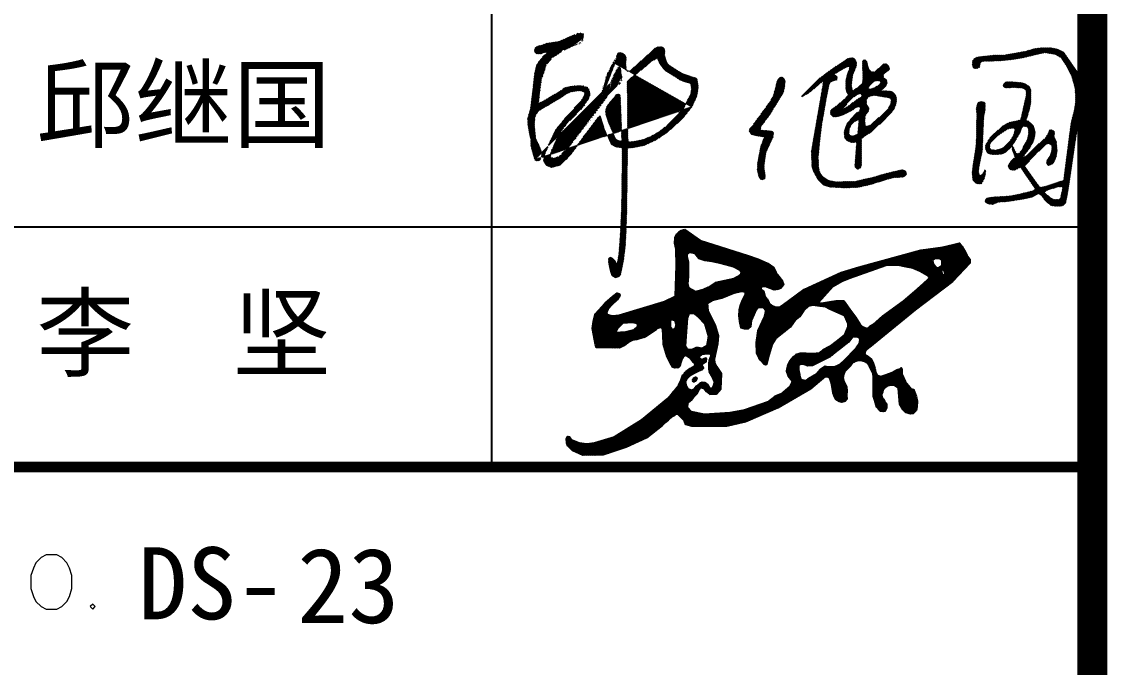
# Model space of a CAD drawing. Extents: x -9422388 to 15610651, y -1992469 to 953794.
# Drawn here: x -2686340 to -2682724, y -373670 to -371521 of the extents above; entities that cross this region are included whole.
import ezdxf

# ---------------------------------------------------------------- set-up
doc = ezdxf.new("R2010")
doc.units = 0
doc.header["$LTSCALE"] = 1000
doc.layers.add('PUB_TITLE', color=4, linetype='Continuous')
doc.styles.add('-宋体', font='', dxfattribs={"width": 0.8})
doc.styles.get('-宋体').set_extended_font_data('SimSun')

# ---------------------------------------------------------------- blocks, each defined once
blk = doc.blocks.new('lj')
h = blk.add_hatch()
h.set_pattern_fill('ANSI31', scale=2.7, style=0)
h.set_pattern_definition([(45, (-371447.127, -1352.0292), (-3.0308364, 3.0308364), [])])
h.paths.add_polyline_path([(-365755.4, -201.1), (-365770.3, -214.7), (-365772, -225.8), (-365760.9, -232.1), (-365750.7, -240.6), (-365743.9, -255.1), (-365738.3, -272), (-365735.3, -284.6), (-365731.4, -294.4), (-365718.3, -298.9), (-365700.9, -292.9), (-365680, -285.5), (-365664.5, -277.1), (-365654, -273.4), (-365650.4, -270.3), (-365647.7, -273), (-365648.3, -280.4), (-365647.7, -291.1), (-365637.5, -315.7), (-365625.9, -328.6), (-365616.8, -339.8), (-365609.3, -342.4), (-365605.5, -350.7), (-365600.8, -365.5), (-365596.7, -380.6), (-365598.7, -400.1), (-365600.3, -411.9), (-365604.8, -416.7), (-365610.8, -421.6), (-365619.8, -423.3), (-365627, -421.4), (-365633.6, -418.2), (-365639.6, -414.2), (-365644.2, -409.5), (-365654.9, -391.3), (-365656.3, -379), (-365656.7, -364), (-365657.7, -352.4), (-365659.5, -338.8), (-365664.8, -332.7), (-365671.8, -328.6), (-365680.5, -328), (-365689.8, -328.3), (-365698.2, -330.5), (-365703.8, -335.2), (-365711.6, -344), (-365713, -350.9), (-365714.8, -355.4), (-365715.4, -360.3), (-365714.4, -366.8), (-365713.4, -369.9), (-365708.9, -374.8), (-365706.3, -380.9), (-365699.2, -389.6), (-365699.4, -395.9), (-365699.6, -402.5), (-365704.4, -414.5), (-365710.7, -415.4), (-365717.6, -414.3), (-365722.8, -410.9), (-365731.2, -400.5), (-365738, -377.4), (-365742.5, -364), (-365742.4, -344.8), (-365742.9, -323.9), (-365742.1, -297.9), (-365745.2, -285.2), (-365755.5, -263.9), (-365762.6, -254.9), (-365772.6, -249.2), (-365784.3, -245.7), (-365794.3, -245.5), (-365805.6, -250.1), (-365812.3, -253.8), (-365819.2, -263), (-365838.9, -283.3), (-365842.8, -292.7), (-365844.7, -304.2), (-365841.2, -317.1), (-365832.3, -333.7), (-365831.4, -347), (-365832.1, -360.9), (-365831.2, -374), (-365837.3, -381.1), (-365848.1, -383.9), (-365856, -382.5), (-365866.4, -375.4), (-365871.5, -367.7), (-365877.2, -353.4), (-365880.7, -332), (-365883.3, -316.5), (-365885.6, -309.7), (-365888.2, -303.2), (-365896.5, -300), (-365902.8, -300.3), (-365910.4, -304.4), (-365923.1, -315.4), (-365951.8, -339.7), (-366061.4, -403.3), (-366168.6, -449.3), (-366232.3, -464.5), (-366286.9, -464.5), (-366347.6, -464), (-366367, -458.3), (-366372.2, -446.9), (-366387.4, -430.8), (-366392.6, -424.9), (-366401.2, -424.3), (-366405.3, -428.9), (-366413.7, -433.2), (-366426.8, -443.7), (-366436.5, -452.1), (-366445.8, -462.2), (-366498.1, -502.8), (-366566.6, -533.9), (-366643.2, -559.9), (-366710.5, -560.9), (-366745.4, -544.9), (-366760.5, -530.1), (-366763.5, -519.2), (-366764.9, -506.8), (-366760.7, -498.4), (-366755.1, -499.3), (-366748.3, -509.4), (-366723.1, -520.1), (-366697.2, -523.1), (-366671.2, -519.4), (-366604.8, -499.5), (-366513.7, -443.6), (-366426.6, -370.7), (-366390.5, -327.2), (-366382.9, -310.8), (-366377.6, -294.4), (-366366.3, -282.6), (-366353, -272.6), (-366337.1, -263.1), (-366336.6, -255.9), (-366343.1, -250.7), (-366354.1, -236.9), (-366364, -230.5), (-366370.4, -229.1), (-366376.9, -233.3), (-366379.9, -238.5), (-366381.6, -243), (-366384.7, -253.5), (-366387.5, -264.3), (-366391.7, -269.4), (-366404.1, -270.4), (-366410.6, -267.7), (-366415.5, -259.9), (-366430.1, -231.9), (-366441.3, -191.5), (-366442.7, -161.2), (-366443.9, -142.8), (-366446.7, -137.7), (-366450.8, -136.1), (-366455.2, -136), (-366459.2, -137.5), (-366462.6, -139.5), (-366466, -142.2), (-366502.6, -167.3), (-366531.2, -175.9), (-366545.6, -177.6), (-366558.9, -184.1), (-366566.2, -189.7), (-366573.3, -195.3), (-366588.3, -203.2), (-366645.4, -202.4), (-366665.4, -202.7), (-366668.4, -192.1), (-366678, -138.9), (-366675, -115.7), (-366668.4, -90.6), (-366635.9, -54.6), (-366610.9, -32.8), (-366596.1, -21), (-366589.9, -23.1), (-366587.7, -28.9), (-366590.3, -34.7), (-366595.6, -43.1), (-366614.4, -60.4), (-366626.9, -74.4), (-366630.9, -82.6), (-366631.5, -88), (-366629.1, -92.7), (-366613.1, -96.9), (-366589.4, -95), (-366438, -48.9), (-366401.9, -31.8), (-366398.7, 70.7), (-366399.9, 125.4), (-366403.7, 144.7), (-366402.7, 162.7), (-366397.1, 175.3), (-366390.5, 181.4), (-366381.4, 187), (-366371.9, 191), (-366319.2, 153.5), (-366253.1, 133.3), (-366158.6, 103.5), (-366126.4, 92.4), (-366094.9, 77.6), (-366075.2, 64.3), (-366067.2, 47.7), (-366056.6, 34.4), (-366047.5, 22.3), (-366041.8, 6.3), (-366051.3, -4.7), (-366059.6, -8.4), (-366072.9, -10.3), (-366101.8, 1), (-366110.9, 1), (-366117, -0.8), (-366118.6, -7.8), (-366108.5, -13.9), (-366104.1, -31.4), (-366096.6, -41.2), (-366091.2, -53.8), (-366081.6, -61.9), (-366071.4, -66.4), (-366054, -67.6), (-366045.3, -62.5), (-365973.5, -9.4), (-365850.6, 47.6), (-365790.8, 64.8), (-365584.4, 122), (-365511.2, 131.6), (-365474, 140.8), (-365456.1, 145.6), (-365448.2, 135), (-365441, 122.2), (-365431.2, 105.5), (-365421.3, 92.3), (-365421.3, 78.3), (-365479.9, 17.5), (-365603.4, -76.3), (-365719, -171.3)])
h.paths.add_polyline_path([(-366184.1, 42.2), (-366195.2, 32.7), (-366207.6, 26.9), (-366269.8, 12.9), (-366293, -2.5), (-366309.6, -10.3), (-366335.3, -16.5), (-366357.8, -4.7), (-366361.1, 9.6), (-366359.1, 34), (-366358.1, 50.3), (-366358.9, 81.7), (-366362.6, 98.8), (-366363.1, 109), (-366354.7, 115), (-366338, 112.3), (-366324.1, 95.6), (-366304.6, 88.2), (-366280.5, 84.9), (-366249.9, 78), (-366208.2, 67.3), (-366188, 56.2), (-366182.8, 49.6)], flags=16)
h.paths.add_polyline_path([(-366169.5, -16.8), (-366170.3, -27.1), (-366178.6, -43.1), (-366185.6, -60.4), (-366190.1, -76.8), (-366190.5, -97), (-366188.5, -114.2), (-366184.7, -135.2), (-366172.4, -139.3), (-366158.8, -139.3), (-366151, -131.9), (-366148.9, -112.2), (-366140.3, -92.9), (-366132.9, -76.4), (-366128, -69.4), (-366108.6, -67.8), (-366101.6, -79.3), (-366105.7, -98.6), (-366127.7, -146.9), (-366133.7, -186.2), (-366132, -219.8), (-366124.5, -236.5), (-366118.4, -244), (-366108.3, -255.3), (-366102.2, -258.8), (-366097.3, -257.3), (-366096.1, -252.1), (-366090.3, -226.4), (-366078.5, -189.7), (-366067.9, -172.2), (-366018.8, -133.3), (-366003.1, -111.5), (-365987.8, -98.6), (-365974.9, -79.2), (-365957.7, -63.5), (-365944.3, -60.2), (-365920.8, -63.5), (-365902.3, -65.8), (-365887.5, -73.6), (-365840.2, -94.5), (-365834.7, -106.5), (-365827.7, -122.2), (-365827.7, -133.8), (-365839.3, -159.6), (-365866.6, -181.9), (-365889.7, -199.5), (-365911, -210.6), (-365923.9, -221.2), (-365943.3, -223), (-365966.5, -222.6), (-365986.4, -221.7), (-366000.7, -227.2), (-366008.6, -233.2), (-366021.5, -247.5), (-366027.5, -260), (-366032.1, -280.9), (-366027.1, -296.2), (-366017.8, -307.3), (-366013.2, -317), (-366021, -332.2), (-366051.6, -357.7), (-366071, -365.6), (-366095.5, -384.1), (-366171.9, -411.4), (-366221.4, -419.7), (-366305.6, -425.7), (-366348.1, -416.9), (-366361.6, -402.6), (-366361.1, -387.8), (-366350, -377.2), (-366341.7, -367.9), (-366329.2, -355.9), (-366322.7, -341.1), (-366318.1, -335.6), (-366307.4, -337.4), (-366299.1, -348.5), (-366287.1, -357.8), (-366265.8, -356.4), (-366251, -340.2), (-366249.2, -289.7), (-366264.5, -267.1), (-366270.9, -254.6), (-366272.3, -239.8), (-366260.8, -189.3), (-366258.9, -163), (-366268.6, -130.6), (-366281.1, -104.8), (-366292.7, -79.9), (-366295, -55), (-366278.6, -44.3), (-366248.1, -37.3), (-366229.2, -28.7), (-366206.6, -19.7), (-366181.5, -15.1)], flags=16)
h.paths.add_polyline_path([(-366303.8, -123.5), (-366291.7, -165.2), (-366297.2, -196.4), (-366312.7, -205.9), (-366325.2, -202.9), (-366332.8, -203.1), (-366340.2, -207.2), (-366345.2, -209.1), (-366357.5, -209.6), (-366364.6, -205.9), (-366368.8, -198.7), (-366367.4, -180.3), (-366361.9, -104.8), (-366356.7, -89), (-366341.9, -88.1), (-366327.8, -98.9)], flags=16)
h.paths.add_polyline_path([(-365929.1, -55.3), (-365924.6, -51.2), (-365877.1, 2.1), (-365847.9, 18.1), (-365823.7, 29.1), (-365701.7, 71.6), (-365661.9, 73), (-365634.5, 67), (-365611.7, 63.4), (-365587.9, 53.3), (-365565.1, 40.1), (-365556, 29.2), (-365565.1, 20.9), (-365597.1, -7.8), (-365643.2, -47.5), (-365712.2, -98.2), (-365744.6, -126.9), (-365755.5, -133.7), (-365764.7, -139.7), (-365778.4, -134.2), (-365786.6, -125.5), (-365801.2, -102.3), (-365819, -79), (-365837.3, -53.9), (-365841.4, -48), (-365868.3, -47.5), (-365888.9, -51.6), (-365909, -54.3)], flags=16)
h.paths.add_polyline_path([(-366402.7, -112.8), (-366398.3, -126.3), (-366401.4, -137.7), (-366411.3, -144.2), (-366419.1, -132.5), (-366420.1, -112.3), (-366414.9, -109.9)], flags=16)
h.paths.add_polyline_path([(-366286.3, -223.1), (-366282.8, -227.8), (-366289.5, -245.4), (-366290.4, -255.4), (-366291.2, -272.3), (-366289.5, -281.9), (-366281.8, -295.2), (-366272.5, -317.7), (-366274.8, -328.6), (-366278.5, -336.5), (-366282.4, -341.4), (-366289.9, -334.9), (-366295.7, -325.3), (-366303.9, -319.5), (-366312.9, -319.3), (-366320.5, -322.4), (-366327.4, -327.7), (-366332.3, -331.4), (-366337.1, -337.4), (-366341.3, -342.1), (-366348.3, -345.1), (-366361.1, -340.5), (-366366.3, -327.3), (-366369, -316.3), (-366364.5, -306.7), (-366359, -300.5), (-366348.7, -291.7), (-366336.6, -285.6), (-366325.4, -280.5), (-366319.6, -277.4), (-366311.9, -273.9), (-366308.2, -270.8), (-366312.1, -265.9), (-366314.3, -262.5), (-366309.2, -254.5), (-366300, -249.4), (-366298.7, -240.1), (-366299.6, -237.6), (-366306.1, -239.9), (-366313.5, -243.2), (-366321.7, -239.9), (-366322.5, -231.9), (-366313.5, -224.9), (-366297.3, -222.3)], flags=16)
h.paths.add_polyline_path([(-365984, -256.2), (-365973.3, -258), (-365961.5, -262.6), (-365945.8, -261), (-365885.3, -231.2), (-365824.7, -183.6), (-365812.8, -167.2), (-365800.3, -165.4), (-365790.8, -168.4), (-365787.5, -175.6), (-365790.3, -190.1), (-365800, -204.2), (-365841.9, -248.1), (-365857.5, -261.3), (-365872.3, -267.7), (-365893.2, -267.2), (-365903.4, -265.7), (-365919.5, -275.6), (-365932.6, -291.5), (-365946.1, -298.7), (-365961.2, -307.6), (-365969.1, -313), (-365982.9, -309.6), (-365986.2, -300.2), (-365988.3, -293), (-365991.2, -278), (-365991.2, -262.3)], flags=16)
h.paths.add_polyline_path([(-366334.9, -301.5), (-366330.3, -303.9), (-366333.9, -312.1), (-366340.8, -316.5), (-366345.6, -313.3), (-366339.7, -303)], flags=16)
h.paths.add_polyline_path([(-366529.4, -121.1), (-366528.2, -132.5), (-366542.3, -144.8), (-366568.1, -151.5), (-366601.7, -153.9), (-366595, -139.2), (-366575.7, -120.2), (-366546.7, -117.6)], flags=16)
h.paths.add_polyline_path([(-365547, 89), (-365538.1, 93.8), (-365521.8, 94.3), (-365513.4, 89), (-365513.7, 70.4), (-365524.9, 62.8), (-365532.3, 63.8), (-365544, 76.2)], flags=16)
h.paths.add_polyline_path([(-365517.7, 50.3), (-365513.9, 58.9), (-365509.1, 61.7), (-365502.5, 41.6), (-365512.6, 38.8)], flags=16)
at = {"color": 7}
for points in [[(-366371.9, 191), (-366319.2, 153.5), (-366253.1, 133.3), (-366158.6, 103.5), (-366126.4, 92.4), (-366094.9, 77.6), (-366075.2, 64.3), (-366067.2, 47.7), (-366056.6, 34.4), (-366047.5, 22.3), (-366041.8, 6.3), (-366051.3, -4.7), (-366059.6, -8.4), (-366072.9, -10.3), (-366101.8, 1), (-366110.9, 1), (-366117, -0.8), (-366118.6, -7.8), (-366108.5, -13.9), (-366104.1, -31.4), (-366096.6, -41.2), (-366091.2, -53.8), (-366081.6, -61.9), (-366071.4, -66.4), (-366054, -67.6), (-366045.3, -62.5), (-365973.5, -9.4), (-365850.6, 47.6), (-365790.8, 64.8), (-365584.4, 122), (-365511.2, 131.6), (-365474, 140.8), (-365456.1, 145.6), (-365448.2, 135), (-365441, 122.2), (-365431.2, 105.5), (-365421.3, 92.3), (-365421.3, 78.3), (-365479.9, 17.5), (-365603.4, -76.3), (-365719, -171.3), (-365755.4, -201.1), (-365770.3, -214.7), (-365772, -225.8), (-365760.9, -232.1), (-365750.7, -240.6), (-365743.9, -255.1), (-365738.3, -272), (-365735.3, -284.6), (-365731.4, -294.4), (-365718.3, -298.9), (-365700.9, -292.9), (-365680, -285.5), (-365664.5, -277.1), (-365654, -273.4), (-365650.4, -270.3), (-365647.7, -273), (-365648.3, -280.4), (-365647.7, -291.1), (-365637.5, -315.7), (-365625.9, -328.6), (-365616.8, -339.8), (-365609.3, -342.4), (-365605.5, -350.7), (-365600.8, -365.5), (-365596.7, -380.6), (-365598.7, -400.1), (-365600.3, -411.9), (-365604.8, -416.7), (-365610.8, -421.6), (-365619.8, -423.3), (-365627, -421.4), (-365633.6, -418.2), (-365639.6, -414.2), (-365644.2, -409.5), (-365654.9, -391.3), (-365656.3, -379), (-365656.7, -364), (-365657.7, -352.4), (-365659.5, -338.8), (-365664.8, -332.7), (-365671.8, -328.6), (-365680.5, -328), (-365689.8, -328.3), (-365698.2, -330.5), (-365703.8, -335.2), (-365711.6, -344), (-365713, -350.9), (-365714.8, -355.4), (-365715.4, -360.3), (-365714.4, -366.8), (-365713.4, -369.9), (-365708.9, -374.8), (-365706.3, -380.9), (-365699.2, -389.6), (-365699.4, -395.9), (-365699.6, -402.5), (-365704.4, -414.5), (-365710.7, -415.4), (-365717.6, -414.3), (-365722.8, -410.9), (-365731.2, -400.5), (-365738, -377.4), (-365742.5, -364), (-365742.4, -344.8), (-365742.9, -323.9), (-365742.1, -297.9), (-365745.2, -285.2), (-365755.5, -263.9), (-365762.6, -254.9), (-365772.6, -249.2), (-365784.3, -245.7), (-365794.3, -245.5), (-365805.6, -250.1), (-365812.3, -253.8), (-365819.2, -263), (-365838.9, -283.3), (-365842.8, -292.7), (-365844.7, -304.2), (-365841.2, -317.1), (-365832.3, -333.7), (-365831.4, -347), (-365832.1, -360.9), (-365831.2, -374), (-365837.3, -381.1), (-365848.1, -383.9), (-365856, -382.5), (-365866.4, -375.4), (-365871.5, -367.7), (-365877.2, -353.4), (-365880.7, -332), (-365883.3, -316.5), (-365885.6, -309.7), (-365888.2, -303.2), (-365896.5, -300), (-365902.8, -300.3), (-365910.4, -304.4), (-365923.1, -315.4), (-365951.8, -339.7), (-366061.4, -403.3), (-366168.6, -449.3), (-366232.3, -464.5), (-366286.9, -464.5), (-366347.6, -464), (-366367, -458.3), (-366372.2, -446.9), (-366387.4, -430.8), (-366392.6, -424.9), (-366401.2, -424.3), (-366405.3, -428.9), (-366413.7, -433.2), (-366426.8, -443.7), (-366436.5, -452.1), (-366445.8, -462.2), (-366498.1, -502.8), (-366566.6, -533.9), (-366643.2, -559.9), (-366710.5, -560.9), (-366745.4, -544.9), (-366760.5, -530.1), (-366763.5, -519.2), (-366764.9, -506.8), (-366760.7, -498.4), (-366755.1, -499.3), (-366748.3, -509.4), (-366723.1, -520.1), (-366697.2, -523.1), (-366671.2, -519.4), (-366604.8, -499.5), (-366513.7, -443.6), (-366426.6, -370.7), (-366390.5, -327.2), (-366382.9, -310.8), (-366377.6, -294.4), (-366366.3, -282.6), (-366353, -272.6), (-366337.1, -263.1), (-366336.6, -255.9), (-366343.1, -250.7), (-366354.1, -236.9), (-366364, -230.5), (-366370.4, -229.1), (-366376.9, -233.3), (-366379.9, -238.5), (-366381.6, -243), (-366384.7, -253.5), (-366387.5, -264.3), (-366391.7, -269.4), (-366404.1, -270.4), (-366410.6, -267.7), (-366415.5, -259.9), (-366430.1, -231.9), (-366441.3, -191.5), (-366442.7, -161.2), (-366443.9, -142.8), (-366446.7, -137.7), (-366450.8, -136.1), (-366455.2, -136), (-366459.2, -137.5), (-366462.6, -139.5), (-366466, -142.2), (-366502.6, -167.3), (-366531.2, -175.9), (-366545.6, -177.6), (-366558.9, -184.1), (-366566.2, -189.7), (-366573.3, -195.3), (-366588.3, -203.2), (-366645.4, -202.4), (-366665.4, -202.7), (-366668.4, -192.1), (-366678, -138.9), (-366675, -115.7), (-366668.4, -90.6), (-366635.9, -54.6), (-366610.9, -32.8), (-366596.1, -21), (-366589.9, -23.1), (-366587.7, -28.9), (-366590.3, -34.7), (-366595.6, -43.1), (-366614.4, -60.4), (-366626.9, -74.4), (-366630.9, -82.6), (-366631.5, -88), (-366629.1, -92.7), (-366613.1, -96.9), (-366589.4, -95), (-366438, -48.9), (-366401.9, -31.8), (-366398.7, 70.7), (-366399.9, 125.4), (-366403.7, 144.7), (-366402.7, 162.7), (-366397.1, 175.3), (-366390.5, 181.4), (-366381.4, 187), (-366371.9, 191)], [(-366358.1, 50.3), (-366358.9, 81.7), (-366362.6, 98.8), (-366363.1, 109), (-366354.7, 115), (-366338, 112.3), (-366324.1, 95.6), (-366304.6, 88.2), (-366280.5, 84.9), (-366249.9, 78), (-366208.2, 67.3), (-366188, 56.2), (-366182.8, 49.6), (-366184.1, 42.2), (-366195.2, 32.7), (-366207.6, 26.9), (-366269.8, 12.9), (-366293, -2.5), (-366309.6, -10.3), (-366335.3, -16.5), (-366357.8, -4.7), (-366361.1, 9.6), (-366359.1, 34), (-366358.1, 50.3)], [(-365924.6, -51.2), (-365877.1, 2.1), (-365847.9, 18.1), (-365823.7, 29.1), (-365701.7, 71.6), (-365661.9, 73), (-365634.5, 67), (-365611.7, 63.4), (-365587.9, 53.3), (-365565.1, 40.1), (-365556, 29.2), (-365565.1, 20.9), (-365597.1, -7.8), (-365643.2, -47.5), (-365712.2, -98.2), (-365744.6, -126.9), (-365755.5, -133.7), (-365764.7, -139.7), (-365778.4, -134.2), (-365786.6, -125.5), (-365801.2, -102.3), (-365819, -79), (-365837.3, -53.9), (-365841.4, -48), (-365868.3, -47.5), (-365888.9, -51.6), (-365909, -54.3), (-365929.1, -55.3), (-365924.6, -51.2)], [(-365547, 89), (-365544, 76.2), (-365532.3, 63.8), (-365524.9, 62.8), (-365513.7, 70.4), (-365513.4, 89), (-365521.8, 94.3), (-365538.1, 93.8), (-365547, 89)], [(-365513.9, 58.9), (-365517.7, 50.3), (-365512.6, 38.8), (-365502.5, 41.6), (-365509.1, 61.7), (-365513.9, 58.9)], [(-366361.9, -104.8), (-366356.7, -89), (-366341.9, -88.1), (-366327.8, -98.9), (-366303.8, -123.5), (-366291.7, -165.2), (-366297.2, -196.4), (-366312.7, -205.9), (-366325.2, -202.9), (-366332.8, -203.1), (-366340.2, -207.2), (-366345.2, -209.1), (-366357.5, -209.6), (-366364.6, -205.9), (-366368.8, -198.7), (-366367.4, -180.3), (-366361.9, -104.8)], [(-366595, -139.2), (-366575.7, -120.2), (-366546.7, -117.6), (-366529.4, -121.1), (-366528.2, -132.5), (-366542.3, -144.8), (-366568.1, -151.5), (-366601.7, -153.9), (-366595, -139.2)], [(-366420.1, -112.3), (-366419.1, -132.5), (-366411.3, -144.2), (-366401.4, -137.7), (-366398.3, -126.3), (-366402.7, -112.8), (-366414.9, -109.9), (-366420.1, -112.3)], [(-365991.2, -278), (-365991.2, -262.3), (-365984, -256.2), (-365973.3, -258), (-365961.5, -262.6), (-365945.8, -261), (-365885.3, -231.2), (-365824.7, -183.6), (-365812.8, -167.2), (-365800.3, -165.4), (-365790.8, -168.4), (-365787.5, -175.6), (-365790.3, -190.1), (-365800, -204.2), (-365841.9, -248.1), (-365857.5, -261.3), (-365872.3, -267.7), (-365893.2, -267.2), (-365903.4, -265.7), (-365919.5, -275.6), (-365932.6, -291.5), (-365946.1, -298.7), (-365961.2, -307.6), (-365969.1, -313), (-365982.9, -309.6), (-365986.2, -300.2), (-365988.3, -293), (-365991.2, -278)], [(-366306.1, -239.9), (-366313.5, -243.2), (-366321.7, -239.9), (-366322.5, -231.9), (-366313.5, -224.9), (-366297.3, -222.3), (-366286.3, -223.1), (-366282.8, -227.8), (-366289.5, -245.4), (-366290.4, -255.4), (-366291.2, -272.3), (-366289.5, -281.9), (-366281.8, -295.2), (-366272.5, -317.7), (-366274.8, -328.6), (-366278.5, -336.5), (-366282.4, -341.4), (-366289.9, -334.9), (-366295.7, -325.3), (-366303.9, -319.5), (-366312.9, -319.3), (-366320.5, -322.4), (-366327.4, -327.7), (-366332.3, -331.4), (-366337.1, -337.4), (-366340.5, -341.2), (-366344, -343.3), (-366348.3, -345.1), (-366359.8, -341), (-366362.2, -337.8), (-366366.3, -327.3), (-366369, -316.3), (-366364.5, -306.7), (-366359, -300.5), (-366348.7, -291.7), (-366336.6, -285.6), (-366325.4, -280.5), (-366319.6, -277.4), (-366311.9, -273.9), (-366308.2, -270.8), (-366312.1, -265.9), (-366314.3, -262.5), (-366309.2, -254.5), (-366300, -249.4), (-366298.7, -240.1), (-366299.6, -237.6), (-366306.1, -239.9)], [(-366345, -312.3), (-366339.7, -303), (-366334.9, -301.5), (-366330.3, -303.9), (-366333.9, -312.1), (-366340.8, -316.5), (-366345.2, -313.6)]]:
    blk.add_lwpolyline(points, dxfattribs=at)
blk.add_lwpolyline([(-366292.7, -79.9), (-366295, -55), (-366278.6, -44.3), (-366248.1, -37.3), (-366229.2, -28.7), (-366206.6, -19.7), (-366181.5, -15.1), (-366169.5, -16.8), (-366170.3, -27.1), (-366178.6, -43.1), (-366185.6, -60.4), (-366190.1, -76.8), (-366190.5, -97), (-366188.5, -114.2), (-366184.7, -135.2), (-366172.4, -139.3), (-366158.8, -139.3), (-366151, -131.9), (-366148.9, -112.2), (-366140.3, -92.9), (-366132.9, -76.4), (-366128, -69.4), (-366108.6, -67.8), (-366101.6, -79.3), (-366105.7, -98.6), (-366127.7, -146.9), (-366133.7, -186.2), (-366132, -219.8), (-366124.5, -236.5), (-366118.4, -244), (-366108.3, -255.3), (-366102.2, -258.8), (-366097.3, -257.3), (-366096.1, -252.1), (-366090.3, -226.4), (-366078.5, -189.7), (-366067.9, -172.2), (-366018.8, -133.3), (-366003.1, -111.5), (-365987.8, -98.6), (-365974.9, -79.2), (-365957.7, -63.5), (-365944.3, -60.2), (-365920.8, -63.5), (-365902.3, -65.8), (-365887.5, -73.6), (-365840.2, -94.5), (-365834.7, -106.5), (-365827.7, -122.2), (-365827.7, -133.8), (-365839.3, -159.6), (-365866.6, -181.9), (-365889.7, -199.5), (-365911, -210.6), (-365923.9, -221.2), (-365943.3, -223), (-365966.5, -222.6), (-365986.4, -221.7), (-366000.7, -227.2), (-366008.6, -233.2), (-366021.5, -247.5), (-366027.5, -260), (-366032.1, -280.9), (-366027.1, -296.2), (-366017.8, -307.3), (-366013.2, -317), (-366021, -332.2), (-366051.6, -357.7), (-366071, -365.6), (-366095.5, -384.1), (-366171.9, -411.4), (-366221.4, -419.7), (-366305.6, -425.7), (-366348.1, -416.9), (-366361.6, -402.6), (-366361.1, -387.8), (-366350, -377.2), (-366341.7, -367.9), (-366329.2, -355.9), (-366322.7, -341.1), (-366318.1, -335.6), (-366307.4, -337.4), (-366299.1, -348.5), (-366287.1, -357.8), (-366265.8, -356.4), (-366251, -340.2), (-366249.2, -289.7), (-366264.5, -267.1), (-366270.9, -254.6), (-366272.3, -239.8), (-366260.8, -189.3), (-366258.9, -163), (-366268.6, -130.6), (-366281.1, -104.8), (-366292.7, -79.9)], close=True, dxfattribs=at)
blk = doc.blocks.new('TQ')
h = blk.add_hatch()
h.set_pattern_fill('ANSI31', color=256, scale=8.569305, style=0)
h.set_pattern_definition([(45, (1745236.9462, -794025.4454), (-0.75742669, 0.75742669), [])])
h.paths.add_polyline_path([(1750755.5, -793512.3), (1750749, -793511.9), (1750741.4, -793513), (1750734.5, -793517), (1750725.8, -793522.4), (1750714.5, -793530.8), (1750706.9, -793538), (1750701.5, -793543.8), (1750697.9, -793548.9), (1750697.5, -793556.5), (1750702.2, -793562.3), (1750712.4, -793563.7), (1750726.9, -793559.7), (1750735.9, -793552.5), (1750746.4, -793540.9), (1750753, -793530.4), (1750757, -793517.7)], flags=16)
h.paths.add_polyline_path([(1750824.7, -793661.2), (1750827.6, -793657.9), (1750834.7, -793654.5), (1750857.3, -793647.5), (1750862.9, -793647.7), (1750866.3, -793648.1), (1750867.1, -793650.6), (1750867.1, -793653.3), (1750866.7, -793656.8), (1750865.6, -793660.6), (1750863.5, -793671.2), (1750861.9, -793676), (1750858.1, -793677.9), (1750852.7, -793677.9), (1750846.8, -793677.7), (1750840.6, -793674.6), (1750833.7, -793668.5)], flags=16)
h.paths.add_polyline_path([(1750390.4, -793493.5), (1750381.5, -793498.2), (1750375.6, -793505.5), (1750371.6, -793515.1), (1750371.1, -793524.1), (1750374.4, -793529.3), (1750378.2, -793530.2), (1750383.6, -793530.2), (1750389, -793527.6), (1750392.3, -793526.5), (1750394.9, -793496.8), (1750393.8, -793493.5)], flags=16)
h.paths.add_polyline_path([(1750420.8, -793437.5), (1750416, -793440.2), (1750411.5, -793446.6), (1750412, -793455.9), (1750416, -793462), (1750417.9, -793466.8), (1750416, -793472.9), (1750411.8, -793478.8), (1750409.1, -793483.6), (1750408.3, -793490.3), (1750408.3, -793497.2), (1750408.6, -793505.4), (1750412.6, -793508.4), (1750420.8, -793505.7), (1750445.4, -793484.7), (1750463.2, -793467.1), (1750468, -793457), (1750470.2, -793450), (1750469.1, -793445), (1750467.2, -793442.6), (1750460.6, -793440.7), (1750452, -793439.4), (1750440.6, -793437.5), (1750430.4, -793435.4)], flags=16)
h.paths.add_polyline_path([(1750415.3, -793418.6), (1750420.6, -793410.5), (1750426.8, -793405.1), (1750433.4, -793401.9), (1750439, -793401.7), (1750445.1, -793403.8), (1750445.3, -793408.1), (1750441.7, -793412.4), (1750435.3, -793416.4), (1750431.5, -793418.4), (1750426.8, -793420.3), (1750421.7, -793421.8), (1750418.5, -793420.9)], flags=16)
h.paths.add_polyline_path([(1750360.1, -793462.8), (1750373.3, -793447.6), (1750381.8, -793439.7), (1750390.6, -793434.2), (1750395.7, -793432.3), (1750400.3, -793432.7), (1750401.6, -793436.8), (1750400.6, -793440.4), (1750395.2, -793443.1), (1750378, -793455.3), (1750373.1, -793459.7), (1750366.1, -793464.4), (1750360.7, -793466.6), (1750356.1, -793466.6)], flags=16)
h.paths.add_polyline_path([(1750758.6, -793568.9), (1750752.6, -793556.3), (1750749.9, -793551.4), (1750750.5, -793562.3), (1750752.5, -793568.2), (1750757, -793580.5), (1750751, -793584.9), (1750744.2, -793593.4), (1750740.9, -793601.5), (1750744.7, -793608.2), (1750751.8, -793609.5), (1750755.7, -793609.5), (1750760.6, -793606.9), (1750763.7, -793604.1), (1750768.9, -793603), (1750771.2, -793605.4), (1750777, -793614.5), (1750804.3, -793654.3), (1750798.8, -793658), (1750763.2, -793666.7), (1750742.9, -793670.4), (1750719.4, -793671.6), (1750704.3, -793672.6), (1750692.2, -793674.8), (1750687.9, -793679.5), (1750687.9, -793684.7), (1750695.9, -793687.9), (1750705, -793688.7), (1750717.5, -793683.3), (1750736.1, -793682.2), (1750772.8, -793676.7), (1750794.9, -793672.2), (1750809.9, -793664.2), (1750814, -793665.7), (1750818, -793668.7), (1750827, -793681.2), (1750839.1, -793691.3), (1750851.1, -793692.8), (1750863.7, -793692.3), (1750869.2, -793690.3), (1750873.8, -793684.7), (1750878.2, -793663), (1750882.7, -793635), (1750895.3, -793547.4), (1750911.7, -793449.1), (1750913, -793427), (1750909.9, -793405), (1750903.6, -793384.3), (1750881.8, -793353), (1750870.3, -793336.1), (1750855.4, -793329.1), (1750840.1, -793326), (1750820, -793326), (1750802.8, -793328.2), (1750781.2, -793334.5), (1750733.5, -793342.9), (1750707.5, -793343.5), (1750678.9, -793346.6), (1750669.5, -793347.8), (1750662.3, -793351.8), (1750658.7, -793357), (1750658, -793365.5), (1750659.8, -793372), (1750662.3, -793373.8), (1750668.4, -793373.4), (1750673.7, -793369.8), (1750674.9, -793365.2), (1750675.8, -793360.3), (1750677.7, -793357.8), (1750685.1, -793356.3), (1750698.3, -793356.3), (1750722.3, -793355.4), (1750750, -793352.6), (1750775.2, -793348.3), (1750806.9, -793340.6), (1750824.8, -793336.6), (1750849.4, -793340.6), (1750863.3, -793348.9), (1750876.2, -793368.3), (1750888.5, -793392.3), (1750894.6, -793413.2), (1750895.6, -793417.2), (1750896.6, -793422.6), (1750897, -793431.2), (1750897.4, -793439.6), (1750897.2, -793449.4), (1750897, -793456.7), (1750895.7, -793463.7), (1750894.9, -793469.6), (1750887.1, -793500.9), (1750881.8, -793541), (1750869.9, -793633.9), (1750855.6, -793638.1), (1750827.1, -793647.8), (1750818.6, -793649.3), (1750814.8, -793649.3), (1750805.5, -793637), (1750779.3, -793600), (1750793.6, -793583.9), (1750807, -793569.2), (1750820.5, -793556.5), (1750827.9, -793549.2), (1750833.2, -793547.3), (1750837.5, -793549.2), (1750842.1, -793553.5), (1750842.9, -793561.5), (1750840.6, -793570), (1750837.5, -793578.1), (1750830.9, -793588.1), (1750830.3, -793594.4), (1750832.7, -793598.6), (1750836.6, -793597.7), (1750844.1, -793594.4), (1750848.6, -793586.6), (1750852.2, -793576.4), (1750854, -793563.3), (1750852.2, -793542.3), (1750846.8, -793530.9), (1750847.6, -793526.3), (1750847.6, -793519.2), (1750842.5, -793516), (1750837.3, -793516.9), (1750834.5, -793524.4), (1750827, -793536.1), (1750801.6, -793558.2), (1750785.7, -793575.1), (1750768.8, -793584.4), (1750776.3, -793576.9), (1750782.9, -793567.1), (1750791.3, -793556.3), (1750797.9, -793544.1), (1750801.5, -793533.8), (1750803.4, -793520.4), (1750798.9, -793505.2), (1750789.2, -793495.9), (1750781.8, -793494.7), (1750782.8, -793491), (1750789.7, -793469.3), (1750793.4, -793450.2), (1750793.4, -793423.1), (1750790.1, -793415.4), (1750781.2, -793409.6), (1750772.3, -793407.1), (1750750.5, -793405.2), (1750740.5, -793404.8), (1750733.9, -793406.3), (1750731.3, -793408.9), (1750729.5, -793413.2), (1750730.4, -793417), (1750736.2, -793418.4), (1750746.9, -793417.8), (1750759, -793417.8), (1750773.5, -793418.7), (1750781.6, -793423.3), (1750783.6, -793430.6), (1750782.5, -793439), (1750770.9, -793490.4), (1750770.9, -793492.8), (1750765.4, -793494.8), (1750757.3, -793496.5), (1750744, -793499.1), (1750729.8, -793506.9), (1750721.7, -793514.4), (1750706.9, -793526.7), (1750699.4, -793533.9), (1750694.2, -793542.8), (1750689, -793552.3), (1750688.5, -793560.6), (1750692.8, -793570.4), (1750701.1, -793572.4), (1750713.2, -793573.2), (1750724.7, -793571.8), (1750736.2, -793567.5), (1750744.3, -793559.4), (1750755.5, -793543.4), (1750768.7, -793520.9), (1750771.9, -793511.4), (1750775.9, -793507.4), (1750780.2, -793507.7), (1750785.4, -793509.4), (1750788.6, -793515.8), (1750788.6, -793527), (1750785.1, -793540.5), (1750777.9, -793552.3), (1750774.5, -793560.6), (1750771, -793565.5), (1750767.4, -793570), (1750763.6, -793571.6), (1750760.6, -793571.4)])
h.paths.add_polyline_path([(1750665.1, -793639.6), (1750669.3, -793640.6), (1750677.2, -793640.6), (1750680.9, -793635.9), (1750685.1, -793628.5), (1750687.8, -793617), (1750688.3, -793608), (1750682.2, -793618.8), (1750677.4, -793621.7), (1750674.1, -793621), (1750671.5, -793611.8), (1750673.3, -793598.1), (1750680.4, -793565.2), (1750683.8, -793485.6), (1750686.7, -793470.6), (1750687.5, -793459.9), (1750686.7, -793452.8), (1750679.3, -793450.5), (1750671.7, -793453), (1750669.2, -793458.8), (1750667.2, -793468.4), (1750668.4, -793480.1), (1750667.2, -793549), (1750664.6, -793568.5), (1750660.4, -793593.8), (1750657.7, -793615.9), (1750659.3, -793633.3)])
h.paths.add_polyline_path([(1750386.3, -793636.2), (1750408.2, -793630.9), (1750425.8, -793627.4), (1750448.7, -793620.2), (1750470.7, -793614.6), (1750489.2, -793610.5), (1750495.2, -793609.4), (1750498.2, -793609.5), (1750502, -793610.7), (1750503.8, -793612.9), (1750504.3, -793615.8), (1750504.2, -793619.1), (1750503, -793621.5), (1750500.9, -793623.3), (1750497, -793625), (1750491.3, -793625.6), (1750474.9, -793626.5), (1750453.7, -793632), (1750425.7, -793641.4), (1750392.9, -793648.9), (1750361.8, -793650.3), (1750326.8, -793648.4), (1750310.8, -793643.7), (1750301.2, -793634.2), (1750295.2, -793624), (1750290, -793613.9), (1750286.2, -793603.8), (1750285.7, -793593.8), (1750284.6, -793567.1), (1750311.3, -793413.6), (1750312.3, -793404.2), (1750312.5, -793401.6), (1750276.7, -793430.9), (1750259.5, -793440.4), (1750300.6, -793399), (1750344.2, -793367.7), (1750368.5, -793351.3), (1750379.5, -793349.1), (1750384.8, -793350.9), (1750388.8, -793358.4), (1750388.8, -793366.3), (1750380, -793387.9), (1750376.9, -793410.9), (1750378.7, -793422.8), (1750381.2, -793425.5), (1750393.1, -793418), (1750403.3, -793408.3), (1750404.4, -793391.5), (1750403.3, -793371.6), (1750403.3, -793357.2), (1750405.6, -793354.5), (1750408.3, -793353.7), (1750411.5, -793354.9), (1750413.4, -793358.4), (1750414.6, -793365.8), (1750417.7, -793374.7), (1750424.3, -793381.8), (1750431.4, -793382.2), (1750451.7, -793363.8), (1750459.5, -793363.4), (1750463, -793366.9), (1750465.7, -793375.1), (1750462.2, -793378.6), (1750451.3, -793385.7), (1750450.9, -793393.9), (1750458.5, -793399.4), (1750459.7, -793406.7), (1750456.6, -793415.2), (1750450.8, -793420.3), (1750443.8, -793425.5), (1750459.4, -793426.2), (1750471, -793427.2), (1750474.6, -793429.6), (1750479.1, -793434.5), (1750481.1, -793439.7), (1750481.5, -793447.8), (1750480, -793456.6), (1750475.1, -793468.7), (1750466, -793479.9), (1750424, -793519.8), (1750405.1, -793532.2), (1750402.8, -793534.6), (1750400.1, -793536.5), (1750400.1, -793588.3), (1750399.8, -793600), (1750398, -793603), (1750394.2, -793606.3), (1750391.4, -793607.1), (1750389.4, -793606.8), (1750387.5, -793605.7), (1750386.4, -793603.8), (1750385.6, -793599.9), (1750386.1, -793594.7), (1750389.7, -793545.2), (1750389.7, -793543), (1750386.2, -793544.3), (1750382.4, -793545.1), (1750377.8, -793545.3), (1750372.7, -793543.7), (1750365.7, -793540.6), (1750362.2, -793536.4), (1750361.1, -793527.1), (1750361.1, -793520.5), (1750362.4, -793515.5), (1750364.8, -793507.7), (1750368.8, -793499.7), (1750375.1, -793492.2), (1750388.4, -793477.6), (1750395.1, -793474.4), (1750397.3, -793471.1), (1750398, -793467), (1750398.1, -793463.7), (1750396.2, -793462.9), (1750392.6, -793462.4), (1750389.5, -793463.2), (1750385.9, -793464.6), (1750382.4, -793467.1), (1750378.8, -793470.3), (1750359.2, -793480.3), (1750346.7, -793484.8), (1750334.2, -793485.8), (1750328.9, -793480.5), (1750328.9, -793473.1), (1750331.8, -793468.9), (1750342.6, -793461.3), (1750362.9, -793444.1), (1750368.7, -793437.8), (1750370.1, -793435.6), (1750366, -793428.2), (1750364.4, -793419.1), (1750364.6, -793402), (1750368.2, -793387.5), (1750372.4, -793376.8), (1750373.3, -793372.4), (1750371.6, -793368.9), (1750368.2, -793369.1), (1750361.8, -793372), (1750347.2, -793380.4), (1750338, -793385.7), (1750333.5, -793388.5), (1750339.3, -793389), (1750341.8, -793390), (1750344.1, -793392.3), (1750344.1, -793395.6), (1750342.6, -793399.9), (1750338.6, -793400.6), (1750332.7, -793402.6), (1750329.7, -793404.2), (1750327.3, -793406.3), (1750325.1, -793410.7), (1750320.1, -793434.5), (1750308.4, -793500.7), (1750304.1, -793535.1), (1750299.8, -793579), (1750300.9, -793603), (1750302.4, -793610.5), (1750305.9, -793618.3), (1750314.4, -793626.8), (1750325.4, -793633.7), (1750341.7, -793637.1), (1750364.9, -793636.5)])
h.paths.add_polyline_path([(1750162.7, -793625), (1750165.9, -793631), (1750169.7, -793631.3), (1750174.2, -793630.1), (1750176.7, -793627.2), (1750176.7, -793621.5), (1750175.8, -793612.9), (1750174.2, -793604.6), (1750174.8, -793592.9), (1750178.6, -793568.1), (1750187.5, -793548.4), (1750194.8, -793532.8), (1750196.1, -793525.5), (1750195.8, -793520.8), (1750189.7, -793518.8), (1750175.4, -793517.9), (1750169.1, -793517.3), (1750166.2, -793515.7), (1750166.2, -793512.2), (1750167.8, -793507.1), (1750188, -793479.7), (1750203.4, -793454.6), (1750218.3, -793430.6), (1750221.7, -793418), (1750223.2, -793402.1), (1750221, -793396.6), (1750218, -793394.4), (1750215, -793394.1), (1750210.2, -793395.2), (1750207.1, -793399.1), (1750204.6, -793405.8), (1750201.9, -793417.4), (1750196.7, -793437), (1750189.7, -793449.9), (1750149, -793505.5), (1750141.7, -793513.2), (1750140.3, -793520.1), (1750144.5, -793526.4), (1750154.2, -793528.9), (1750165.1, -793530.9), (1750175.9, -793532.3), (1750173.2, -793539.7), (1750166.9, -793556.1), (1750159.9, -793594.8), (1750159.2, -793610.4)])
h.paths.add_polyline_path([(1749944.4, -793378.6), (1749938.2, -793371.1), (1749932.4, -793362.7), (1749928.6, -793353.6), (1749926.7, -793350), (1749926.2, -793348.5), (1749921.4, -793352), (1749912.8, -793357), (1749903.2, -793365.2), (1749883.3, -793381.8), (1749864.8, -793397.7), (1749857.6, -793405.1), (1749858.6, -793540.9), (1749859.5, -793543.3), (1749860.8, -793543.5), (1749862.9, -793544), (1749867.1, -793544), (1749873.5, -793543.5), (1749882.8, -793541.6), (1749896.3, -793538.6), (1749913.1, -793531.4), (1749933.3, -793519.8), (1749951.2, -793505.4), (1749973.1, -793483.5), (1749988.4, -793464.1), (1750004.4, -793434.7), (1750006.5, -793422.4), (1750005.7, -793415.8), (1750004.3, -793408.6), (1749989.6, -793404.2), (1749978.3, -793400), (1749969.1, -793393.8)], flags=16)
h.paths.add_polyline_path([(1749814.9, -793456.1), (1749812.1, -793460), (1749810.1, -793463), (1749808.6, -793466.4), (1749807.6, -793469.3), (1749807.5, -793474.1), (1749807.6, -793480.3), (1749813.4, -793498.5), (1749827.7, -793531.4), (1749830.4, -793536.9), (1749835.4, -793540.2), (1749841, -793542.4), (1749844.9, -793542.1), (1749840.8, -793440.3), (1749840.7, -793434.7), (1749837.5, -793433.3), (1749832.5, -793434.7), (1749827.1, -793440.7)], flags=16)
edge = h.paths.add_edge_path()
edge.add_line((1749833, -793344.7), (1749832.8, -793346.5))
edge.add_line((1749832.8, -793346.5), (1749833.1, -793348.9))
edge.add_line((1749795.1, -793448.3), (1749794, -793459.6))
edge.add_line((1749803.3, -793410.7), (1749795.1, -793448.3))
edge.add_line((1749809.5, -793392.4), (1749803.3, -793410.7))
edge.add_line((1749816.1, -793376.1), (1749809.5, -793392.4))
edge.add_line((1749824.9, -793360.4), (1749816.1, -793376.1))
edge.add_line((1749833.1, -793348.9), (1749824.9, -793360.4))
edge.add_line((1749834.9, -793340.4), (1749833, -793344.7))
edge.add_line((1749836.8, -793337.8), (1749834.9, -793340.4))
edge.add_line((1749841.3, -793337.2), (1749836.8, -793337.8))
edge.add_line((1749848.2, -793338.9), (1749841.3, -793337.2))
edge.add_line((1749851.6, -793341.7), (1749848.2, -793338.9))
edge.add_line((1749854.4, -793347.2), (1749851.6, -793341.7))
edge.add_line((1749854.2, -793352.8), (1749854.4, -793347.2))
edge.add_line((1749853.3, -793359.4), (1749854.2, -793352.8))
edge.add_line((1749854, -793368.2), (1749853.3, -793359.4))
edge.add_line((1749854, -793374.2), (1749854, -793368.2))
edge.add_line((1749855.9, -793379.6), (1749854, -793374.2))
edge.add_line((1749860.6, -793379.8), (1749855.9, -793379.6))
edge.add_line((1749864, -793379.8), (1749860.6, -793379.8))
edge.add_line((1749866.7, -793377.4), (1749864, -793379.8))
edge.add_line((1749912, -793336.5), (1749866.7, -793377.4))
edge.add_line((1749920.5, -793328), (1749912, -793336.5))
edge.add_line((1749927, -793324.7), (1749920.5, -793328))
edge.add_line((1749931.9, -793323.9), (1749927, -793324.7))
edge.add_line((1749935.7, -793323.9), (1749931.9, -793323.9))
edge.add_line((1749939.6, -793324.4), (1749935.7, -793323.9))
edge.add_line((1749942.8, -793326.3), (1749939.6, -793324.4))
edge.add_line((1749943.9, -793333.1), (1749942.8, -793326.3))
edge.add_line((1749943.4, -793341.9), (1749943.9, -793333.1))
edge.add_line((1749946.9, -793354.1), (1749943.4, -793341.9))
edge.add_line((1749950.4, -793362), (1749946.9, -793354.1))
edge.add_line((1749957.5, -793367.7), (1749950.4, -793362))
edge.add_line((1749968, -793374.7), (1749957.5, -793367.7))
edge.add_line((1749979.8, -793382.1), (1749968, -793374.7))
edge.add_line((1749988.5, -793387), (1749979.8, -793382.1))
edge.add_line((1750001.2, -793390.9), (1749988.5, -793387))
edge.add_line((1750009.8, -793393.9), (1750001.2, -793390.9))
edge.add_line((1750006.3, -793463.1), (1750017.7, -793439.1))
edge.add_line((1750017.7, -793439.1), (1750020.8, -793424.6))
edge.add_line((1750020.8, -793424.6), (1750021.2, -793412))
edge.add_line((1750021.2, -793412), (1750020, -793404.2))
edge.add_line((1750020, -793404.2), (1750018.5, -793396.7))
edge.add_line((1750018.5, -793396.7), (1750009.8, -793393.9))
edge.add_line((1749984.7, -793490.1), (1750006.3, -793463.1))
edge.add_line((1749949.4, -793521.9), (1749984.7, -793490.1))
edge.add_line((1749921.7, -793540), (1749949.4, -793521.9))
edge.add_line((1749895.9, -793551.8), (1749921.7, -793540))
edge.add_line((1749874.1, -793556.4), (1749895.9, -793551.8))
edge.add_line((1749861.6, -793557.7), (1749874.1, -793556.4))
edge.add_line((1749857.5, -793558.4), (1749861.6, -793557.7))
edge.add_line((1749855.7, -793703.9), (1749857.5, -793558.4))
edge.add_line((1749854, -793754.2), (1749855.7, -793703.9))
edge.add_line((1749852.3, -793785), (1749854, -793754.2))
edge.add_line((1749848.4, -793817.5), (1749852.3, -793785))
edge.add_line((1749841.9, -793849.6), (1749848.4, -793817.5))
edge.add_line((1749838.1, -793856.2), (1749841.9, -793849.6))
edge.add_line((1749833.7, -793857.8), (1749838.1, -793856.2))
edge.add_line((1749828.3, -793858.6), (1749833.7, -793857.8))
edge.add_line((1749821.5, -793854.6), (1749828.3, -793858.6))
edge.add_line((1749817.7, -793842.6), (1749821.5, -793854.6))
edge.add_line((1749813.9, -793824.1), (1749817.7, -793842.6))
edge.add_line((1749813.7, -793816.1), (1749813.9, -793824.1))
edge.add_line((1749815.5, -793812.9), (1749813.7, -793816.1))
edge.add_line((1749818.9, -793811.9), (1749815.5, -793812.9))
edge.add_line((1749822.5, -793812.9), (1749818.9, -793811.9))
edge.add_line((1749826.1, -793816.1), (1749822.5, -793812.9))
edge.add_line((1749829.1, -793819.5), (1749826.1, -793816.1))
edge.add_line((1749832.1, -793827.7), (1749829.1, -793819.5))
edge.add_line((1749833.7, -793826.1), (1749832.1, -793827.7))
edge.add_line((1749835.7, -793818.8), (1749833.7, -793826.1))
edge.add_line((1749838, -793806.6), (1749835.7, -793818.8))
edge.add_line((1749841.5, -793758.8), (1749838, -793806.6))
edge.add_line((1749844.4, -793697.7), (1749841.5, -793758.8))
edge.add_line((1749846.2, -793557.7), (1749844.4, -793697.7))
edge.add_line((1749843.3, -793557.4), (1749846.2, -793557.7))
edge.add_line((1749829.1, -793555.1), (1749843.3, -793557.4))
edge.add_line((1749820.1, -793549.9), (1749829.1, -793555.1))
edge.add_line((1749804.1, -793514), (1749820.1, -793549.9))
edge.add_line((1749794.2, -793482.4), (1749804.1, -793514))
edge.add_line((1749791, -793486.2), (1749794.2, -793482.4))
edge.add_line((1749727.8, -793570.1), (1749791, -793486.2))
edge.add_line((1749717.2, -793582.3), (1749727.8, -793570.1))
edge.add_line((1749700.3, -793598), (1749717.2, -793582.3))
edge.add_line((1749680.7, -793603.1), (1749700.3, -793598))
edge.add_line((1749668.9, -793598.4), (1749680.7, -793603.1))
edge.add_line((1749663, -793588.6), (1749668.9, -793598.4))
edge.add_line((1749665.7, -793571.7), (1749663, -793588.6))
edge.add_line((1749676.3, -793548.1), (1749665.7, -793571.7))
edge.add_line((1749690.9, -793517.3), (1749676.3, -793548.1))
edge.add_line((1749714, -793487.8), (1749690.9, -793517.3))
edge.add_line((1749749.9, -793450.3), (1749714, -793487.8))
edge.add_line((1749754.9, -793442.9), (1749749.9, -793450.3))
edge.add_line((1749757.8, -793437), (1749754.9, -793442.9))
edge.add_line((1749759.1, -793433.8), (1749757.8, -793437))
edge.add_line((1749757.6, -793428.8), (1749759.1, -793433.8))
edge.add_line((1749749.2, -793425.4), (1749757.6, -793428.8))
edge.add_line((1749739.8, -793425.4), (1749749.2, -793425.4))
edge.add_line((1749725.4, -793427.9), (1749739.8, -793425.4))
edge.add_line((1749714.3, -793433), (1749725.4, -793427.9))
edge.add_line((1749703, -793441), (1749714.3, -793433))
edge.add_line((1749660, -793466.5), (1749703, -793441))
edge.add_line((1749653.6, -793469.9), (1749660, -793466.5))
edge.add_line((1749651.2, -793472.2), (1749653.6, -793469.9))
edge.add_line((1749647.8, -793475.9), (1749651.2, -793472.2))
edge.add_line((1749644.9, -793479.3), (1749647.8, -793475.9))
edge.add_line((1749642.7, -793486.3), (1749644.9, -793479.3))
edge.add_line((1749641.9, -793495.9), (1749642.7, -793486.3))
edge.add_line((1749641.6, -793507.4), (1749641.9, -793495.9))
edge.add_line((1749644.5, -793535), (1749641.6, -793507.4))
edge.add_line((1749647.5, -793541.7), (1749644.5, -793535))
edge.add_line((1749651.2, -793549.2), (1749647.5, -793541.7))
edge.add_line((1749653.8, -793555.2), (1749651.2, -793549.2))
edge.add_line((1749657.3, -793563.8), (1749653.8, -793555.2))
edge.add_line((1749659.4, -793571.9), (1749657.3, -793563.8))
edge.add_line((1749658.1, -793579.2), (1749659.4, -793571.9))
edge.add_line((1749642.6, -793585.3), (1749644.5, -793587.2))
edge.add_line((1749644.5, -793587.2), (1749647.1, -793587.7))
edge.add_line((1749647.1, -793587.7), (1749651.2, -793587.2))
edge.add_line((1749651.2, -793587.2), (1749654.2, -793585.2))
edge.add_line((1749654.2, -793585.2), (1749658.1, -793579.2))
edge.add_line((1749637.8, -793568.2), (1749642.6, -793585.3))
edge.add_line((1749634.3, -793555.1), (1749637.8, -793568.2))
edge.add_line((1749634.3, -793540.4), (1749634.3, -793555.1))
edge.add_line((1749632.4, -793534.1), (1749634.3, -793540.4))
edge.add_line((1749629.9, -793521.4), (1749632.4, -793534.1))
edge.add_line((1749627, -793504.3), (1749629.9, -793521.4))
edge.add_line((1749626.5, -793491.2), (1749627, -793504.3))
edge.add_line((1749629.9, -793478.5), (1749626.5, -793491.2))
edge.add_line((1749633.2, -793467.1), (1749629.9, -793478.5))
edge.add_line((1749639, -793419.3), (1749633.2, -793467.1))
edge.add_line((1749642.6, -793385.7), (1749639, -793419.3))
edge.add_line((1749647.6, -793365.1), (1749642.6, -793385.7))
edge.add_line((1749662.7, -793345.2), (1749647.6, -793365.1))
edge.add_line((1749675.4, -793334.6), (1749662.7, -793345.2))
edge.add_line((1749669.1, -793336), (1749675.4, -793334.6))
edge.add_line((1749663.7, -793336.4), (1749669.1, -793336))
edge.add_line((1749657.8, -793339), (1749663.7, -793336.4))
edge.add_line((1749645.8, -793339.5), (1749657.8, -793339))
edge.add_line((1749642.9, -793336.6), (1749645.8, -793339.5))
edge.add_line((1749642.5, -793330.3), (1749642.9, -793336.6))
edge.add_line((1749644.2, -793326.2), (1749642.5, -793330.3))
edge.add_line((1749650.7, -793322.1), (1749644.2, -793326.2))
edge.add_line((1749659.9, -793320), (1749650.7, -793322.1))
edge.add_line((1749669.3, -793315.9), (1749659.9, -793320))
edge.add_line((1749817, -793409.6), (1749812.7, -793434.7))
edge.add_line((1749829.7, -793383), (1749817, -793409.6))
edge.add_line((1749838.8, -793366.9), (1749829.7, -793383))
edge.add_line((1749839.9, -793368.3), (1749838.8, -793366.9))
edge.add_line((1749841.9, -793375.3), (1749839.9, -793368.3))
edge.add_line((1749844.2, -793388.3), (1749841.9, -793375.3))
edge.add_line((1749843.3, -793405), (1749844.2, -793388.3))
edge.add_line((1749833.6, -793412.8), (1749843.3, -793405))
edge.add_line((1749817.8, -793428.6), (1749833.6, -793412.8))
edge.add_line((1749807.6, -793440.7), (1749817.8, -793428.6))
edge.add_line((1749765.2, -793499.7), (1749807.6, -793440.7))
edge.add_line((1749732.7, -793540.6), (1749765.2, -793499.7))
edge.add_line((1749715.4, -793561.9), (1749732.7, -793540.6))
edge.add_line((1749709.1, -793571), (1749715.4, -793561.9))
edge.add_line((1749701.8, -793576.7), (1749709.1, -793571))
edge.add_line((1749693.7, -793581.5), (1749701.8, -793576.7))
edge.add_line((1749688, -793583), (1749693.7, -793581.5))
edge.add_line((1749682.5, -793582.6), (1749688, -793583))
edge.add_line((1749679.7, -793581.3), (1749682.5, -793582.6))
edge.add_line((1749678.6, -793578.6), (1749679.7, -793581.3))
edge.add_line((1749678.9, -793574.9), (1749678.6, -793578.6))
edge.add_line((1749681.1, -793567.1), (1749678.9, -793574.9))
edge.add_line((1749689.9, -793543.4), (1749681.1, -793567.1))
edge.add_line((1749701.4, -793521.8), (1749689.9, -793543.4))
edge.add_line((1749712.9, -793504.2), (1749701.4, -793521.8))
edge.add_line((1749721.4, -793495.5), (1749712.9, -793504.2))
edge.add_line((1749734.5, -793483.5), (1749721.4, -793495.5))
edge.add_line((1749746, -793472.8), (1749734.5, -793483.5))
edge.add_line((1749761, -793454.5), (1749746, -793472.8))
edge.add_line((1749766.8, -793444.3), (1749761, -793454.5))
edge.add_line((1749770.2, -793438.6), (1749766.8, -793444.3))
edge.add_line((1749770.6, -793432.7), (1749770.2, -793438.6))
edge.add_line((1749769.2, -793425.6), (1749770.6, -793432.7))
edge.add_line((1749766.4, -793420), (1749769.2, -793425.6))
edge.add_line((1749760.8, -793415.5), (1749766.4, -793420))
edge.add_line((1749751, -793414.1), (1749760.8, -793415.5))
edge.add_line((1749740.8, -793413.7), (1749751, -793414.1))
edge.add_line((1749726.2, -793415.8), (1749740.8, -793413.7))
edge.add_line((1749718.7, -793416.8), (1749726.2, -793415.8))
edge.add_line((1749709.1, -793420.3), (1749718.7, -793416.8))
edge.add_line((1749669.8, -793445.8), (1749709.1, -793420.3))
edge.add_line((1749658.8, -793452.9), (1749669.8, -793445.8))
edge.add_line((1749654.3, -793454.3), (1749658.8, -793452.9))
edge.add_line((1749652, -793454.7), (1749654.3, -793454.3))
edge.add_line((1749650.9, -793454.7), (1749652, -793454.7))
edge.add_line((1749650.7, -793452.5), (1749650.9, -793454.7))
edge.add_line((1749656.5, -793402.4), (1749650.7, -793452.5))
edge.add_line((1749660.9, -793374.3), (1749656.5, -793402.4))
edge.add_line((1749671.7, -793357.1), (1749660.9, -793374.3))
edge.add_line((1749692.6, -793338.5), (1749671.7, -793357.1))
edge.add_line((1749714.9, -793326.4), (1749692.6, -793338.5))
edge.add_line((1749727.1, -793323), (1749714.9, -793326.4))
edge.add_line((1749750.8, -793313.5), (1749727.1, -793323))
edge.add_line((1749754.8, -793303.1), (1749750.8, -793313.5))
edge.add_line((1749755.5, -793296.3), (1749754.8, -793303.1))
edge.add_line((1749754.2, -793292.6), (1749755.5, -793296.3))
edge.add_line((1749747.1, -793291.9), (1749754.2, -793292.6))
edge.add_line((1749738.3, -793294.3), (1749747.1, -793291.9))
edge.add_line((1749731.8, -793300.4), (1749738.3, -793294.3))
edge.add_line((1749698.7, -793311.8), (1749731.8, -793300.4))
edge.add_line((1749669.3, -793315.9), (1749698.7, -793311.8))
at = {"layer": 'PUB_TITLE'}
for p, q in [((1746756.1, -793741.1), (1750935.6, -793741.1)), ((1746756.1, -793741.1), (1750935.6, -793741.1)), ((1746756.1, -794298.3), (1750935.6, -794298.3))]:
    blk.add_line(p, q, dxfattribs=at)
blk.add_lwpolyline([(1746756.1, -798756.5), (1750935.6, -798756.5), (1750935.6, -758772.5), (1746756.1, -758772.5)], close=True, dxfattribs=at)
for points in [[(1746756.1, -790397.5), (1746756.1, -798756.5), (1750935.6, -798756.5), (1750935.6, -790397.5)], [(1749542.4, -794298.3), (1749542.4, -790397.5)]]:
    blk.add_lwpolyline(points, dxfattribs=at)
at = {"layer": 'PUB_TITLE', "const_width": 24.4}
blk.add_lwpolyline([(1746756.1, -794298.3), (1750935.6, -794298.3)], dxfattribs=at)
at = {"layer": 'PUB_TITLE', "color": 140, "lineweight": 0}
for points in [[(1748508.7, -794502.3), (1748496.9, -794508.2), (1748485.1, -794521), (1748479.2, -794532.8), (1748473.3, -794550.5), (1748473.3, -794580), (1748479.2, -794598.7), (1748485.1, -794610.5), (1748496.9, -794622.3), (1748508.7, -794628.2), (1748533.3, -794628.2), (1748545.1, -794622.3), (1748556.9, -794610.5), (1748562.8, -794598.7), (1748568.7, -794580), (1748568.7, -794550.5), (1748562.8, -794532.8), (1748556.9, -794521), (1748545.1, -794508.2), (1748533.3, -794502.3), (1748508.7, -794502.3)], [(1748616.9, -794616.4), (1748611, -794622.3), (1748616.9, -794628.2), (1748622.8, -794622.3), (1748616.9, -794616.4)]]:
    blk.add_lwpolyline(points, close=True, dxfattribs=at)
at = {"color": 7, "xscale": 0.6965852552875123, "yscale": 0.6965852552875123, "zscale": 0.6965852552875123}
blk.add_blockref('lj', (2005198.9, -793880.4), dxfattribs=at)
at = {"layer": 'PUB_TITLE', "color": 7, "style": '-宋体', "width": 1.000002}
for s, p in [('邱继国', (1748485.7, -793540.3)), ('李  坚', (1748485.7, -794071.8)), ('DS-', (1748722.1, -794651.7))]:
    blk.add_text(s, height=167.18, dxfattribs=at).set_placement(p)
blk = doc.blocks.new('图签')
at = {"xscale": 1.43572, "yscale": 1.43572, "zscale": 1.43572}
blk.add_blockref('TQ', (-231624.4, 689572.7), dxfattribs=at)

msp = doc.modelspace()

# ---------------------------------------------------------------- linework, layer by layer
at = {"layer": 'PUB_TITLE', "const_width": 100}
msp.add_lwpolyline([(-2784374.25692, -379398.05939), (-2682774.25692, -379398.05939), (-2682774.25692, -321998.05939), (-2784374.25692, -321998.05939)], close=True, dxfattribs=at)

# ---------------------------------------------------------------- block references
msp.add_blockref('图签', (-4965003.06659, 77814.0902))

# ---------------------------------------------------------------- texts
at = {"layer": 'PUB_TITLE', "color": 7, "style": '-宋体', "width": 1.000002}
msp.add_text('23', height=250, dxfattribs=at).set_placement((-2685421.91918, -373523.1538))

doc.saveas('drawing.dxf')
